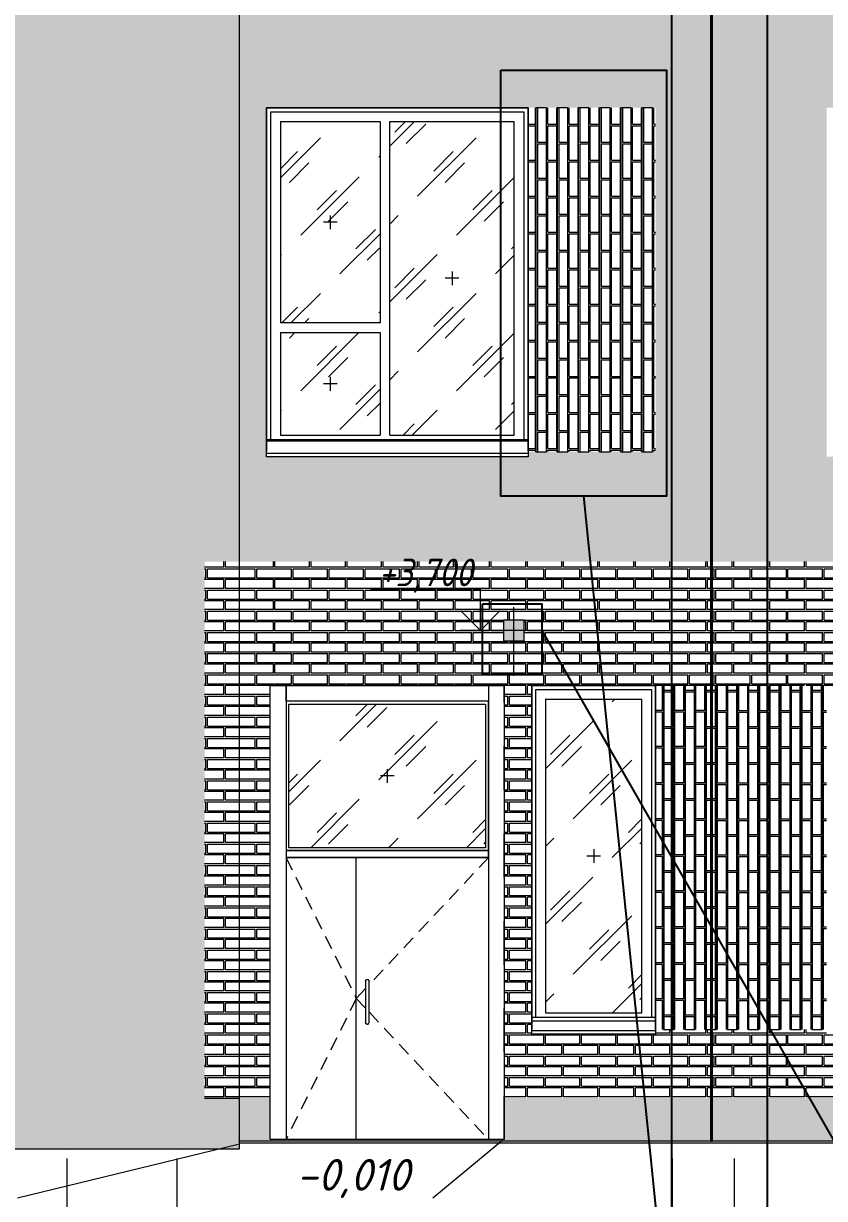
# Model space of a CAD drawing. Header units: millimetres. Extents: x 3914 to 319671, y -18248 to 19136.
# Drawn here: x 272449 to 278270, y -430 to 8112 of the extents above; entities that cross this region are included whole.
import ezdxf

# ---------------------------------------------------------------- set-up
doc = ezdxf.new("R2010")
doc.units = ezdxf.units.MM
for name, pattern in [('200_ШТРИХ__ш1_п0_6_', [160, 100, -60]), ('50_200_ШТРИХ_1Т_ш5_п1_п1_', [700, 500, -100, 0, -100]), ('Штрих', [635, 317.5, -317.5])]:
    doc.linetypes.add(name, pattern=pattern)
for name, color, linetype, lineweight in [('A-ANNO-NOTE', 7, 'Continuous', 9), ('A-DETL-2', 7, 'Continuous', 5), ('A-DETL-CNTR', 7, '50_200_ШТРИХ_1Т_ш5_п1_п1_', 9), ('A-DOOR', 7, 'Continuous', 9), ('A-DOOR-1', 7, 'Continuous', 5), ('A-DOOR-2', 7, '200_ШТРИХ__ш1_п0_6_', 5), ('A-DOOR-FRAM', 7, 'Continuous', 5), ('A-DOOR-HDLN', 7, 'Штрих', 5), ('A-GLAZ', 7, 'Continuous', 9), ('A-GLAZ-1', 7, 'Continuous', 5), ('A-GLAZ-2', 7, 'Штрих', 5), ('A-WALL', 7, 'Continuous', 5), ('A-WALL-PATT', 7, 'Continuous', 5), ('G-ANNO-DIMS', 7, 'Continuous', 9), ('G-ANNO-DIMS-1', 7, 'Continuous', 20), ('I-WALL', 7, 'Continuous', 5), ('Оси-1', 7, '50_200_ШТРИХ_1Т_ш5_п1_п1_', 9)]:
    doc.layers.add(name, color=color, linetype=linetype, lineweight=lineweight)
doc.layers.add('A-DETL-GENF-7', color=7, linetype='Continuous', lineweight=9, true_color=0xffffff)
doc.styles.add('ISOCPEUR_I_1', font='isocpeui.ttf', dxfattribs={"height": 230})
doc.styles.add('ISOCPEUR_I_3', font='isocpeui.ttf', dxfattribs={"width": 0.9, "height": 200})
pattern_1 = [(180, (273904.67, 66), (-2e-14, -154), [125, -137]), (90, (273904.67, 1), (-262, 2e-14), [65, -89]), (180, (273904.67, 1), (-2e-14, -154), [125, -137]), (90, (273916.67, 1), (-262, 2e-14), [65, -89]), (180, (274041.67, 1), (-2e-14, -154), [125, -137]), (180, (274041.67, 66), (-2e-14, -154), [125, -137]), (90, (273785.67, 78), (-262, 2e-14), [65, -89]), (90, (274035.67, 78), (-262, 2e-14), [65, -89]), (0, (273785.67, 78), (0, -154), [250, -12]), (0, (273785.67, 143), (0, -154), [250, -12])]
pattern_2 = [(45, (-39007.8, 1300), (-282.843, 282.843), [200, -600]), (45, (-39207.8, 1200), (-282.843, 282.843), [600, -200]), (45, (-38807.8, 1100), (-282.843, 282.843), [200, -600])]

# ---------------------------------------------------------------- blocks, each defined once
blk = doc.blocks.new('Окно_СКБ_2Ст_БезПР - ОК-17_1900х2500_h_-34001852-АР2_ТР1_Фасад ___-1')
at = {"layer": 'A-GLAZ-1'}
h = blk.add_hatch(dxfattribs=at)
h.set_pattern_fill('FP_116', color=256, style=0, pattern_type=2)
h.set_pattern_definition(pattern_2)
h.paths.add_polyline_path([(-41610, 5935), (-40885, 5935), (-40885, 7400), (-41610, 7400), (-41610, 6543.6)], flags=0)
h = blk.add_hatch(dxfattribs=at)
h.set_pattern_fill('FP_116', color=256, style=0, pattern_type=2)
h.set_pattern_definition(pattern_2)
h.paths.add_polyline_path([(-40815, 5120), (-39910, 5120), (-39910, 7400), (-40815, 7400), (-40815, 5126.2)], flags=0)
h = blk.add_hatch(dxfattribs=at)
h.set_pattern_fill('FP_116', color=256, style=0, pattern_type=2)
h.set_pattern_definition(pattern_2)
h.paths.add_polyline_path([(-40885, 5120), (-40885, 5865), (-41610, 5865), (-41610, 5120), (-41124.7, 5120)], flags=0)
for p, q in [((-41710, 7500), (-41710, 5002.5)), ((-39810, 7500), (-41710, 7500)), ((-41680, 5085), (-41680, 7470)), ((-41680, 7470), (-39840, 7470)), ((-39840, 7470), (-39840, 5085)), ((-39810, 5002.5), (-39810, 7500)), ((-41610, 7400), (-41610, 5935)), ((-41610, 7400), (-40885, 7400)), ((-40885, 7400), (-40885, 5935)), ((-40815, 5120), (-40815, 7400)), ((-40815, 7400), (-39910, 7400)), ((-39910, 5120), (-39910, 7400)), ((-41197.5, 6667.5), (-41297.5, 6667.5)), ((-41247.5, 6717.5), (-41247.5, 6617.5)), ((-40312.5, 6260), (-40412.5, 6260)), ((-40362.5, 6310), (-40362.5, 6210)), ((-40885, 5935), (-41610, 5935)), ((-41610, 5865), (-41610, 5120)), ((-41610, 5865), (-40885, 5865)), ((-40885, 5865), (-40885, 5120)), ((-41197.5, 5492.5), (-41297.5, 5492.5)), ((-41247.5, 5542.5), (-41247.5, 5442.5)), ((-41610, 5120), (-40885, 5120)), ((-40815, 5120), (-39910, 5120))]:
    blk.add_line(p, q, dxfattribs=at)
blk = doc.blocks.new('Дверь_СКБ_2Ст_Наружная_БезПР - ДН-8_1700х3300 с фрамугой_Выход из ЛК-26815813-АР2_ТР1_Фасад ___-1')
at = {"layer": 'A-DOOR-1'}
h = blk.add_hatch(dxfattribs=at)
h.set_pattern_fill('FP_116', color=256, style=0, pattern_type=2)
h.set_pattern_definition(pattern_2)
h.paths.add_polyline_path([(-41548, 2120), (-40118, 2120), (-40118, 3165), (-41548, 3165), (-41548, 2764.7)], flags=0)
at = {"layer": 'A-DOOR'}
for p, q in [((-41568, 3185), (-41568, 2100)), ((-40098, 3185), (-41568, 3185)), ((-41548, 3165), (-40118, 3165)), ((-41548, 2120), (-41548, 3165)), ((-40118, 3165), (-40118, 2120)), ((-40098, 2100), (-40098, 3185)), ((-41568, 2100), (-40098, 2100)), ((-40118, 2120), (-41548, 2120)), ((-40990.5, 1150), (-40990.5, 850)), ((-40990.5, 1150), (-40990.5, 850)), ((-40965.5, 850), (-40965.5, 1150)), ((-40965.5, 850), (-40965.5, 1150))]:
    blk.add_line(p, q, dxfattribs=at)
for centre, start, end in [((-40978, 1150), 0, 180), ((-40978, 850), 180, 360)]:
    blk.add_arc(centre, 12.5, start, end, dxfattribs=at)
for points, knots in [([(-40990.5, 1150), (-40990.5, 1150.3), (-40990.5, 1150.8), (-40990.4, 1151.6), (-40990.3, 1152.4), (-40990.1, 1153.2), (-40989.9, 1154), (-40989.6, 1154.8), (-40989.2, 1155.5), (-40988.8, 1156.3), (-40988.4, 1156.9), (-40987.8, 1157.8), (-40987.1, 1158.7), (-40986.3, 1159.4), (-40985.4, 1160.1), (-40984.3, 1160.9), (-40982.8, 1161.6), (-40980.7, 1162.3), (-40979.1, 1162.5), (-40978, 1162.5)], [0.5, 0.5, 0.5, 0.5, 0.5208333, 0.5416667, 0.5625, 0.5833333, 0.6041667, 0.625, 0.6458333, 0.6666667, 0.6875, 0.7083333, 0.75, 0.7708333, 0.7916667, 0.8333333, 0.875, 0.9166667, 1, 1, 1, 1]), ([(-40974.8, 1162.1), (-40974.2, 1161.9), (-40973.2, 1161.6), (-40971.7, 1160.9), (-40970.6, 1160.1), (-40969.8, 1159.4), (-40969.4, 1159), (-40969.2, 1158.8)], [0.0833333, 0.0833333, 0.0833333, 0.0833333, 0.125, 0.1666667, 0.2083333, 0.2291667, 0.25, 0.25, 0.25, 0.25]), ([(-40978, 837.5), (-40979.1, 837.5), (-40980.7, 837.7), (-40982.8, 838.4), (-40984.3, 839.1), (-40985.4, 839.9), (-40986.3, 840.6), (-40987.1, 841.3), (-40987.8, 842.2), (-40988.4, 843.1), (-40988.8, 843.7), (-40989.2, 844.5), (-40989.6, 845.2), (-40989.9, 846), (-40990.1, 846.8), (-40990.3, 847.6), (-40990.4, 848.4), (-40990.5, 849.2), (-40990.5, 849.7), (-40990.5, 850)], [-1, -1, -1, -1, -0.9166667, -0.875, -0.8333333, -0.7916667, -0.7708333, -0.75, -0.7083333, -0.6875, -0.6666667, -0.6458333, -0.625, -0.6041667, -0.5833333, -0.5625, -0.5416667, -0.5208333, -0.5, -0.5, -0.5, -0.5]), ([(-40978, 837.5), (-40976.9, 837.5), (-40975.3, 837.7), (-40973.2, 838.4), (-40971.7, 839.1), (-40970.6, 839.9), (-40969.8, 840.6), (-40969, 841.3), (-40968.1, 842.4), (-40967.3, 843.5), (-40966.8, 844.5), (-40966.5, 845.2), (-40966.2, 846), (-40965.9, 846.8), (-40965.7, 847.6), (-40965.6, 848.4), (-40965.5, 849.2), (-40965.5, 849.7), (-40965.5, 850)], [0, 0, 0, 0, 0.0833333, 0.125, 0.1666667, 0.2083333, 0.2291667, 0.25, 0.2916667, 0.3333333, 0.3541667, 0.375, 0.3958333, 0.4166667, 0.4375, 0.4583333, 0.4791667, 0.5, 0.5, 0.5, 0.5])]:
    blk.add_open_spline(points, degree=3, knots=knots, dxfattribs=at)
blk.add_open_spline([(-40967.2, 1156.3), (-40967, 1156), (-40966.8, 1155.5), (-40966.5, 1154.8), (-40966.2, 1154), (-40965.9, 1153.2), (-40965.7, 1152.4), (-40965.6, 1151.6), (-40965.5, 1150.8), (-40965.5, 1150.3), (-40965.5, 1150)], degree=3, dxfattribs=at)
at = {"layer": 'A-DOOR-1'}
for p, q in [((-41058, 2050), (-41568, 2050)), ((-41568, 2050), (-41568, 0)), ((-40098, 2050), (-41058, 2050)), ((-41058, 0), (-41058, 2050)), ((-41058, 0), (-41058, 2050)), ((-40098, 2050), (-40098, 0))]:
    blk.add_line(p, q, dxfattribs=at)
at = {"layer": 'A-DOOR-2'}
for p, q in [((-41569.4, 2050), (-41058, 1025)), ((-40096.6, 2050), (-40965.5, 1123.6)), ((-40990.5, 1097), (-41058, 1025)), ((-41058, 1025), (-41568, 0)), ((-41058, 1025), (-40990.5, 952.9)), ((-40965.5, 926.2), (-40098, 0))]:
    blk.add_line(p, q, dxfattribs=at)
at = {"layer": 'A-DOOR-FRAM'}
for p, q in [((-41568, 3185), (-41568, 3300)), ((-41568, 3300), (-41568, 0)), ((-40098, 3300), (-40098, 3185)), ((-40098, 3300), (-40098, 0)), ((-40098, 3185), (-41568, 3185)), ((-40098, 2100), (-41568, 2100)), ((-41568, 2100), (-41568, 2050)), ((-40098, 2050), (-40098, 2100)), ((-41568, 2050), (-40098, 2050))]:
    blk.add_line(p, q, dxfattribs=at)
at = {"layer": 'A-DOOR-HDLN'}
for p, q in [((-39983, 3300), (-41683, 3300)), ((-41683, 0), (-41683, 3300)), ((-39983, 3300), (-41683, 3300)), ((-41683, 0), (-41683, 3300)), ((-39983, 0), (-39983, 3300)), ((-39983, 0), (-39983, 3300))]:
    blk.add_line(p, q, dxfattribs=at)
at = {"layer": 'A-GLAZ-1'}
for p, q in [((-40833, 2692.5), (-40833, 2592.5)), ((-40783, 2642.5), (-40883, 2642.5))]:
    blk.add_line(p, q, dxfattribs=at)
blk = doc.blocks.new('Окно_СКБ_1Ст_БезПР - ОК-16_900х2500_h_ глухое_ЛК-34001857-АР2_ТР1_Фасад ___-1')
at = {"layer": 'A-GLAZ-1'}
h = blk.add_hatch(dxfattribs=at)
h.set_pattern_fill('FP_116', color=256, style=0, pattern_type=2)
h.set_pattern_definition(pattern_2)
h.paths.add_polyline_path([(-39592.5, 920), (-38983, 920), (-38983, 3200), (-39683, 3200), (-39683, 920)], flags=0)
for p, q in [((-39783, 3300), (-39783, 802.5)), ((-38883, 3300), (-39783, 3300)), ((-39753, 885), (-39753, 3270)), ((-39753, 3270), (-39683, 3270)), ((-39683, 3270), (-38983, 3270)), ((-38983, 3270), (-38913, 3270)), ((-38913, 3270), (-38913, 885)), ((-38883, 802.5), (-38883, 3300)), ((-39683, 3200), (-39683, 920)), ((-39683, 3200), (-38983, 3200)), ((-38983, 920), (-38983, 3200)), ((-39683, 920), (-38983, 920))]:
    blk.add_line(p, q, dxfattribs=at)
at = {"layer": 'A-GLAZ-2'}
for p, q in [((-39283, 2060), (-39383, 2060)), ((-39333, 2110), (-39333, 2010))]:
    blk.add_line(p, q, dxfattribs=at)
blk = doc.blocks.new('WNW_Отлив - Отлив_металлический-34001854-АР2_ТР1_Фасад ___-1')
at = {"layer": 'A-GLAZ-1'}
for p, q in [((-39810, 5085), (-41710, 5085)), ((-39810, 5075), (-41710, 5075)), ((-41710, 4988), (-41710, 5002.5)), ((-41710, 4963), (-41710, 4988)), ((-41710, 4988), (-39810, 4988)), ((-39810, 4963), (-41710, 4963)), ((-39810, 5002.5), (-39810, 4988)), ((-39810, 4988), (-39810, 4963))]:
    blk.add_line(p, q, dxfattribs=at)
blk = doc.blocks.new('WNW_Отлив - Отлив_металлический-33828275-АР2_ТР1_Фасад ___-1')
at = {"layer": 'A-GLAZ-1'}
for p, q in [((-119250.2, 8985), (-120150.2, 8985)), ((-119250.2, 8960), (-120150.2, 8960)), ((-120150.2, 8891), (-120150.2, 8902.5)), ((-120150.2, 8866), (-120150.2, 8891)), ((-120150.2, 8891), (-119250.2, 8891)), ((-119250.2, 8902.5), (-119250.2, 8891)), ((-119250.2, 8891), (-119250.2, 8866)), ((-119250.2, 8866), (-120150.2, 8866))]:
    blk.add_line(p, q, dxfattribs=at)
blk = doc.blocks.new('Высотные отметки - Стрелка_Верх-17668718-АР2_ТР1_Фасад ___-1')
at = {"layer": 'G-ANNO-DIMS'}
for p, q in [((2945.4, 7800), (3745.4, 7800)), ((2945.4, 7500), (2945.4, 7800)), ((2793.8, 7500), (3093.8, 7500))]:
    blk.add_line(p, q, dxfattribs=at)
at = {"layer": 'G-ANNO-DIMS-1'}
for q in [(2804, 7641.4), (3086.9, 7641.4)]:
    blk.add_line((2945.4, 7500), q, dxfattribs=at)

msp = doc.modelspace()

# ---------------------------------------------------------------- hatches: boundary and pattern name
at = {"layer": 'A-DETL-GENF-7'}
msp.add_hatch(color=256, dxfattribs=at).paths.add_polyline_path([(276087.8, 3625), (276087.8, 3775), (275937.8, 3775), (275937.8, 3625)], flags=0)
at = {"layer": 'A-WALL-PATT'}
h = msp.add_hatch(dxfattribs=at)
h.set_pattern_fill('FP_127', color=256, style=0, pattern_type=2)
h.set_pattern_definition([(180, (282386.86, 4215.69), (-2e-14, -154), [125, -137]), (90, (282386.86, 4150.7), (-262, 2e-14), [65, -89]), (180, (282386.86, 4150.69), (-2e-14, -154), [125, -137]), (90, (282398.86, 4150.7), (-262, 2e-14), [65, -89]), (180, (282523.86, 4150.69), (-2e-14, -154), [125, -137]), (180, (282523.86, 4215.69), (-2e-14, -154), [125, -137]), (90, (282267.86, 4227.7), (-262, 2e-14), [65, -89]), (90, (282517.86, 4227.7), (-262, 2e-14), [65, -89]), (0, (282267.86, 4227.69), (0, -154), [250, -12]), (0, (282267.86, 4292.69), (0, -154), [250, -12])])
h.paths.add_polyline_path([(274015.9, 4200), (282065.9, 4200), (282065.9, 4230.5), (282035.9, 4230.5), (282035.9, 4307.5), (282065.9, 4307.5), (282065.9, 4384.5), (282035.9, 4384.5), (282035.9, 4461.5), (282065.9, 4461.5), (282065.9, 4538.5), (282035.9, 4538.5), (282035.9, 4615.5), (282065.9, 4615.5), (282065.9, 4692.5), (282035.9, 4692.5), (282035.9, 4769.5), (282065.9, 4769.5), (282065.9, 4846.5), (282035.9, 4846.5), (282035.9, 4923.5), (282065.9, 4923.5), (282065.9, 5000.5), (282035.9, 5000.5), (282035.9, 5077.5), (282065.9, 5077.5), (282065.9, 5154.5), (282035.9, 5154.5), (282035.9, 5231.5), (282065.9, 5231.5), (282065.9, 5308.5), (282035.9, 5308.5), (282035.9, 5385.5), (282065.9, 5385.5), (282065.9, 5462.5), (282035.9, 5462.5), (282035.9, 5539.5), (282065.9, 5539.5), (282065.9, 5616.5), (282035.9, 5616.5), (282035.9, 5693.5), (282065.9, 5693.5), (282065.9, 5770.5), (282035.9, 5770.5), (282035.9, 5847.5), (282065.9, 5847.5), (282065.9, 5924.5), (282035.9, 5924.5), (282035.9, 6001.5), (282065.9, 6001.5), (282065.9, 6078.5), (282035.9, 6078.5), (282035.9, 6155.5), (282065.9, 6155.5), (282065.9, 6231.7), (282035.9, 6232.5), (282035.9, 6309.5), (282065.9, 6309.5), (282065.9, 6386.5), (282035.9, 6386.5), (282035.9, 6463.5), (282065.9, 6463.5), (282065.9, 6540.5), (282035.9, 6540.5), (282035.9, 6617.5), (282065.9, 6617.5), (282065.9, 6694.5), (282035.9, 6694.5), (282035.9, 6771.5), (282065.9, 6771.5), (282065.9, 6848.5), (282035.9, 6848.5), (282035.9, 6925.5), (282065.9, 6925.5), (282065.9, 7002.5), (282035.9, 7002.5), (282035.9, 7079.5), (282065.9, 7079.5), (282065.9, 7156.5), (282035.9, 7156.5), (282035.9, 7233.5), (282065.9, 7233.5), (282065.9, 7310.5), (282035.9, 7310.5), (282035.9, 7387.5), (282065.9, 7387.5), (282065.9, 9979), (274015.9, 9979), (274015.9, 4212.7)], flags=0)
h.paths.add_polyline_path([(279398, 4963), (278285.4, 4964), (278285.4, 7500), (281385.4, 7500), (281385.4, 4963), (280930.2, 4963)], flags=0)
h.paths.add_polyline_path([(274215.9, 4963), (274215.9, 7500), (277042.9, 7500), (277042.9, 5000), (277020.2, 5000), (277020.2, 4997.7), (276943.2, 4997.7), (276943.2, 5000), (276866.2, 5000), (276866.2, 4997.7), (276789.2, 4997.7), (276789.2, 5000), (276712.2, 5000), (276712.2, 4997.7), (276635.2, 4997.7), (276635.2, 5000), (276558.2, 5000), (276558.2, 4997.7), (276481.2, 4997.7), (276481.2, 5000), (276404.2, 5000), (276404.2, 4997.7), (276327.2, 4997.7), (276327.2, 5000), (276250.2, 5000), (276250.2, 4997.7), (276173.2, 4997.7), (276173.2, 5000), (276115.9, 5000), (276115.9, 4963), (274525.4, 4963)], flags=0)
h = msp.add_hatch(dxfattribs=at)
h.set_pattern_fill('FP_109', color=256, style=0, pattern_type=2)
h.set_pattern_definition([(180, (274035.58, 4301), (-2e-14, -154), [125, -137]), (90, (274035.58, 4236), (-262, 2e-14), [65, -89]), (180, (274035.58, 4236), (-2e-14, -154), [125, -137]), (90, (274047.58, 4236), (-262, 2e-14), [65, -89]), (180, (274172.58, 4236), (-2e-14, -154), [125, -137]), (180, (274172.58, 4301), (-2e-14, -154), [125, -137]), (90, (273916.58, 4313), (-262, 2e-14), [65, -89]), (90, (274166.58, 4313), (-262, 2e-14), [65, -89]), (0, (273916.58, 4313), (0, -154), [250, -12]), (0, (273916.58, 4378), (0, -154), [250, -12])])
h.paths.add_polyline_path([(230590.6, 3600), (230724.7, 3600), (230724.7, 4200), (274015.9, 4200), (274015.9, 8400), (222865.9, 8400), (222865.9, 4200), (226997.1, 4200), (226997.1, 3600), (230365.5, 3600)], flags=0)
h.paths.add_polyline_path([(244155.9, 4963), (243015.9, 4964), (243015.9, 7500), (245115.9, 7500), (245115.9, 4963), (244461, 4963)], flags=0)
h.paths.add_polyline_path([(268520.3, 4963), (268265.9, 4964), (268265.9, 7500), (271365.9, 7500), (271365.9, 4963), (268672.1, 4963)], flags=0)
h.paths.add_polyline_path([(265165.7, 4963), (262065.7, 4964), (262065.7, 7500), (265165.7, 7500), (265165.7, 4964)], flags=0)
h.paths.add_polyline_path([(251765.9, 4963), (251765.9, 7500), (254865.9, 7500), (254865.9, 4963), (251817.2, 4963)], flags=0)
h.paths.add_polyline_path([(241180.1, 4963), (239575.9, 4964), (239575.9, 7500), (241675.9, 7500), (241675.9, 4963)], flags=0)
h.paths.add_polyline_path([(238075.9, 4963), (235575.9, 4964), (235575.9, 7500), (238075.9, 7500), (238075.9, 4964)], flags=0)
h.paths.add_polyline_path([(257946.3, 4963), (256065.9, 4964), (256065.9, 7500), (258765.9, 7500), (258765.9, 4963)], flags=0)
h.paths.add_polyline_path([(247243, 4966), (247065.9, 4967), (247065.9, 7500), (247965.9, 7500), (247965.9, 4966)], flags=0)
h.paths.add_polyline_path([(260916, 4966), (260016, 4967), (260016, 7500), (260916, 7500), (260916, 4967)], flags=0)
h.paths.add_polyline_path([(249765.9, 4966), (249765.9, 7500), (250665.9, 7500), (250665.9, 4966), (249828.2, 4966)], flags=0)
h.paths.add_polyline_path([(266265.6, 4966), (266265.6, 7500), (267165.6, 7500), (267165.6, 4966), (266584.4, 4966)], flags=0)
h = msp.add_hatch(dxfattribs=at)
h.set_pattern_fill('FP_142', color=256, style=0, pattern_type=2)
h.set_pattern_definition([(90, (273090.92, 1355), (-154, 9e-15), [125, -137]), (0, (273025.92, 1355), (0, 262), [65, -89]), (90, (273025.92, 1355), (-154, 9e-15), [125, -137]), (0, (273025.92, 1343), (0, 262), [65, -89]), (90, (273025.92, 1218), (-154, 9e-15), [125, -137]), (90, (273090.92, 1218), (-154, 9e-15), [125, -137]), (0, (273102.92, 1474), (0, 262), [65, -89]), (0, (273102.92, 1224), (0, 262), [65, -89]), (270, (273102.92, 1474), (-154, -9e-15), [250, -12]), (270, (273167.92, 1474), (-154, -9e-15), [250, -12])])
h.paths.add_polyline_path([(276115.9, 5000), (276173.2, 5000), (276173.2, 7500), (276115.9, 7500), (276115.9, 5002.5)], flags=0)
h.paths.add_polyline_path([(276250.2, 5000), (276327.2, 5000), (276327.2, 7500), (276250.2, 7500), (276250.2, 6543.6)], flags=0)
h.paths.add_polyline_path([(276404.2, 5000), (276481.2, 5000), (276481.2, 7500), (276404.2, 7500), (276404.2, 6543.6)], flags=0)
h.paths.add_polyline_path([(276558.2, 5000), (276635.2, 5000), (276635.2, 7500), (276558.2, 7500), (276558.2, 6543.6)], flags=0)
h.paths.add_polyline_path([(276712.2, 5000), (276789.2, 5000), (276789.2, 7500), (276712.2, 7500), (276712.2, 6543.6)], flags=0)
h.paths.add_polyline_path([(276866.2, 5000), (276943.2, 5000), (276943.2, 7500), (276866.2, 7500), (276866.2, 6543.6)], flags=0)
h.paths.add_polyline_path([(277020.2, 5000), (277042.9, 5000), (277042.9, 7500), (277020.2, 7500), (277020.2, 6543.6)], flags=0)
h = msp.add_hatch(dxfattribs=at)
h.set_pattern_fill('FP_164', color=256, style=0, pattern_type=2)
h.set_pattern_definition([(90, (273863.18, 7119), (-154, 9e-15), [125, -137]), (0, (273798.18, 7119), (0, 262), [65, -89]), (90, (273798.18, 7119), (-154, 9e-15), [125, -137]), (0, (273798.18, 7107), (0, 262), [65, -89]), (90, (273798.18, 6982), (-154, 9e-15), [125, -137]), (90, (273863.18, 6982), (-154, 9e-15), [125, -137]), (0, (273875.18, 7238), (0, 262), [65, -89]), (0, (273875.18, 6988), (0, 262), [65, -89]), (270, (273875.18, 7238), (-154, -9e-15), [250, -12]), (270, (273940.18, 7238), (-154, -9e-15), [250, -12])])
h.paths.add_polyline_path([(276327.2, 4997.7), (276404.2, 4997.7), (276404.2, 7500), (276327.2, 7500), (276327.2, 5000)], flags=0)
h.paths.add_polyline_path([(277020.2, 4997.7), (277020.2, 7500), (276943.2, 7500), (276943.2, 4997.7)], flags=0)
h.paths.add_polyline_path([(276250.2, 4997.7), (276250.2, 7500), (276173.2, 7500), (276173.2, 4997.7)], flags=0)
h.paths.add_polyline_path([(276712.2, 4997.7), (276712.2, 7500), (276635.2, 7500), (276635.2, 4997.7)], flags=0)
h.paths.add_polyline_path([(276558.2, 4997.7), (276558.2, 7500), (276481.2, 7500), (276481.2, 4997.7)], flags=0)
h.paths.add_polyline_path([(276789.2, 4997.7), (276866.2, 4997.7), (276866.2, 7500), (276789.2, 7500), (276789.2, 5000)], flags=0)
h = msp.add_hatch(dxfattribs=at)
h.set_pattern_fill('FP_126', color=256, style=0, pattern_type=2)
h.set_pattern_definition(pattern_1)
h.paths.add_polyline_path([(254881.7, 300), (258603.4, 300), (258603.4, 372.8), (258911.4, 372.8), (258911.4, 300), (273765.9, 300), (273765.9, 4200), (230955.9, 4200), (230955.9, 300), (232258.4, 300), (232258.4, 357.8), (232566.4, 357.2), (232566.4, 300), (247715.9, 300), (247715.9, 3300), (248815.9, 3300), (248815.9, 300), (251817.2, 300)], flags=0)
h.paths.add_polyline_path([(264165.9, 763), (262065.9, 764), (262065.9, 3300), (264165.9, 3300), (264165.9, 764)], flags=0)
h.paths.add_polyline_path([(240178.3, 763), (239575.9, 764), (239575.9, 3300), (241675.9, 3300), (241675.9, 763), (240325.2, 763)], flags=0)
h.paths.add_polyline_path([(236111.5, 763), (235575.9, 764), (235575.9, 3300), (238675.9, 3300), (238675.9, 763), (236494.5, 763)], flags=0)
h.paths.add_polyline_path([(270204.4, 763), (268265.9, 764), (268265.9, 3300), (271365.9, 3300), (271365.9, 763)], flags=0)
h.paths.add_polyline_path([(243363.7, 763), (243015.9, 764), (243015.9, 3300), (245115.9, 3300), (245115.9, 763), (243389.7, 763)], flags=0)
h.paths.add_polyline_path([(256255.5, 763), (256065.9, 764), (256065.9, 3300), (258365.9, 3300), (258365.9, 763), (256414, 763)], flags=0)
h.paths.add_polyline_path([(267139.9, 763), (265065.9, 764), (265065.9, 3300), (267165.9, 3300), (267165.9, 763)], flags=0)
h.paths.add_polyline_path([(261165.9, 763), (259065.9, 764), (259065.9, 3300), (261165.9, 3300), (261165.9, 764)], flags=0)
h.paths.add_polyline_path([(250284.9, 766), (249765.9, 767), (249765.9, 3300), (254865.9, 3300), (254865.9, 766), (250668, 766)], flags=0)
h.paths.add_polyline_path([(248946.2, 3625), (248946.2, 3775), (249096.2, 3775), (249096.2, 3625)], flags=0)
h.paths.add_polyline_path([(247435.7, 3625), (247435.7, 3775), (247585.7, 3775), (247585.7, 3625)], flags=0)
h = msp.add_hatch(dxfattribs=at)
h.set_pattern_fill('FP_126', color=256, style=0, pattern_type=2)
h.set_pattern_definition(pattern_1)
h.paths.add_polyline_path([(273867, 300), (274015.9, 300), (274015.9, 4200), (273765.9, 4200), (273765.9, 300)], flags=0)
h = msp.add_hatch(dxfattribs=at)
h.set_pattern_fill('FP_128', color=256, style=0, pattern_type=2)
h.set_pattern_definition([(180, (277670.92, 66), (-2e-14, -154), [125, -137]), (90, (277670.92, 1), (-262, 2e-14), [65, -89]), (180, (277670.92, 1), (-2e-14, -154), [125, -137]), (90, (277682.92, 1), (-262, 2e-14), [65, -89]), (180, (277807.92, 1), (-2e-14, -154), [125, -137]), (180, (277807.92, 66), (-2e-14, -154), [125, -137]), (90, (277551.92, 78), (-262, 2e-14), [65, -89]), (90, (277801.92, 78), (-262, 2e-14), [65, -89]), (0, (277551.92, 78), (0, -154), [250, -12]), (0, (277551.92, 143), (0, -154), [250, -12])])
h.paths.add_polyline_path([(274015.9, 300), (274242.9, 300), (274242.9, 3300), (275942.9, 3300), (275942.9, 300), (277435.9, 300), (277435.9, 800), (277042.9, 800), (277042.9, 766), (276142.9, 767), (276142.9, 3300), (277435.9, 3300), (277435.9, 4200), (274015.9, 4200), (274015.9, 512.4)], flags=0)
h.paths.add_polyline_path([(275937.8, 3625), (275937.8, 3775), (276087.8, 3775), (276087.8, 3625)], flags=0)
h = msp.add_hatch(dxfattribs=at)
h.set_pattern_fill('FP_125', color=256, style=0, pattern_type=2)
h.set_pattern_definition([(180, (282315.92, 66), (-2e-14, -154), [125, -137]), (90, (282315.92, 1), (-262, 2e-14), [65, -89]), (180, (282315.92, 1), (-2e-14, -154), [125, -137]), (90, (282327.92, 1), (-262, 2e-14), [65, -89]), (180, (282452.92, 1), (-2e-14, -154), [125, -137]), (180, (282452.92, 66), (-2e-14, -154), [125, -137]), (90, (282196.92, 78), (-262, 2e-14), [65, -89]), (90, (282446.92, 78), (-262, 2e-14), [65, -89]), (0, (282196.92, 78), (0, -154), [250, -12]), (0, (282196.92, 143), (0, -154), [250, -12])])
h.paths.add_polyline_path([(280930.2, 300), (282035.9, 300), (282035.9, 303), (282065.9, 303.5), (282065.4, 380), (282035.9, 380), (282035.9, 457), (282065.9, 457.5), (282065.9, 534), (282035.9, 534.5), (282035.9, 611), (282065.9, 611.5), (282065.9, 687.8), (282035.9, 688.5), (282035.9, 764.5), (282065.9, 765.5), (282065.9, 842), (282035.9, 842.5), (282035.9, 919), (282065.9, 919.5), (282065.9, 996), (282035.9, 996.5), (282035.9, 1073), (282065.9, 1073.5), (282065.9, 1150), (282035.9, 1150.5), (282035.9, 1227), (282065.9, 1227.5), (282065.9, 1304), (282035.9, 1304.5), (282035.9, 1381), (282065.9, 1381.5), (282065.9, 1458), (282035.9, 1458.5), (282035.9, 1535), (282065.9, 1535.5), (282065.9, 1612), (282035.9, 1612.5), (282035.9, 1689), (282065.9, 1689.5), (282065.9, 1766), (282035.9, 1766.5), (282035.9, 1843), (282065.9, 1843.5), (282065.9, 1920), (282035.9, 1920.5), (282035.9, 1997), (282065.9, 1997.5), (282065.9, 2074), (282035.9, 2074.5), (282035.9, 2151), (282058.9, 2151.5), (282058.9, 2228), (282035.9, 2228.5), (282035.9, 2305), (282058.9, 2305.5), (282058.9, 2382), (282035.9, 2382.5), (282035.9, 2459), (282058.9, 2459.5), (282058.9, 2536), (282035.9, 2536.5), (282035.9, 2613), (282058.9, 2613.5), (282058.9, 2690), (282035.9, 2690.5), (282035.9, 2767), (282058.9, 2767.5), (282058.9, 2844), (282035.9, 2844.5), (282035.9, 2921), (282058.9, 2921.5), (282058.9, 2998), (282035.9, 2998.5), (282035.9, 3075), (282058.9, 3075.5), (282058.9, 3152), (282035.9, 3152.5), (282035.9, 3229), (282058.9, 3229.8), (282058.9, 3300), (282035.9, 3300), (282035.9, 3383), (282065.9, 3383.5), (282065.9, 3460), (282035.9, 3460.5), (282035.9, 3537), (282065.9, 3537.5), (282065.9, 3614), (282035.9, 3614), (282035.9, 3691), (282065.9, 3691), (282065.9, 3768), (282035.9, 3768), (282035.9, 3845), (282065.9, 3845), (282065.9, 3922), (282035.9, 3922), (282035.9, 3999), (282065.9, 3999), (282065.9, 4076), (282035.9, 4076), (282035.9, 4153), (282065.9, 4153), (282065.9, 4200), (277435.9, 4200), (277435.9, 3300), (281385.9, 3300), (281385.9, 763), (278285.9, 764), (278285.9, 800), (277435.9, 800), (277435.9, 300), (279398, 300)], flags=0)
h = msp.add_hatch(dxfattribs=at)
h.set_pattern_fill('FP_144', color=256, style=0, pattern_type=2)
h.set_pattern_definition([(270, (280339.41, 3498.01), (154, 9e-15), [125, -137]), (180, (280404.41, 3498), (-3e-14, -262), [65, -89]), (270, (280404.41, 3498.01), (154, 9e-15), [125, -137]), (180, (280404.41, 3510), (-3e-14, -262), [65, -89]), (270, (280404.41, 3635.01), (154, 9e-15), [125, -137]), (270, (280339.41, 3635.01), (154, 9e-15), [125, -137]), (180, (280327.41, 3379), (-3e-14, -262), [65, -89]), (180, (280327.41, 3629), (-3e-14, -262), [65, -89]), (90, (280327.41, 3379.01), (154, -9e-15), [250, -12]), (90, (280262.41, 3379.01), (154, -9e-15), [250, -12])])
h.paths.add_polyline_path([(277408.2, 800), (277408.2, 3300), (277331.2, 3300), (277331.2, 800)], flags=0)
h.paths.add_polyline_path([(277254.2, 800), (277254.2, 3300), (277177.2, 3300), (277177.2, 800)], flags=0)
h.paths.add_polyline_path([(277100.2, 800), (277100.2, 3300), (277042.9, 3300), (277042.9, 800)], flags=0)
h = msp.add_hatch(dxfattribs=at)
h.set_pattern_fill('FP_154', color=256, style=0, pattern_type=2)
h.set_pattern_definition([(270, (277798.55, 1022.99), (154, 9e-15), [125, -137]), (180, (277863.55, 1022.99), (3e-14, -262), [65, -89]), (270, (277863.55, 1022.99), (154, 9e-15), [125, -137]), (180, (277863.55, 1034.98), (3e-14, -262), [65, -89]), (270, (277863.55, 1159.98), (154, 9e-15), [125, -137]), (270, (277798.55, 1159.98), (154, 9e-15), [125, -137]), (180, (277786.55, 903.99), (3e-14, -262), [65, -89]), (180, (277786.55, 1153.98), (3e-14, -262), [65, -89]), (90, (277786.55, 903.99), (154, -9e-15), [250, -12]), (90, (277721.55, 903.99), (154, -9e-15), [250, -12])])
h.paths.add_polyline_path([(277177.2, 800), (277177.2, 3300), (277100.2, 3300), (277100.2, 800), (277165.9, 800)], flags=0)
h.paths.add_polyline_path([(277408.2, 800), (277485.2, 800), (277485.2, 3300), (277408.2, 3300)], flags=0)
h.paths.add_polyline_path([(277254.2, 800), (277331.2, 800), (277331.2, 3300), (277254.2, 3300)], flags=0)
h.paths.add_polyline_path([(277793.2, 800), (277793.2, 3300), (277716.2, 3300), (277716.2, 800)], flags=0)
h.paths.add_polyline_path([(277562.2, 800), (277639.2, 800), (277639.2, 3300), (277562.2, 3300)], flags=0)
h.paths.add_polyline_path([(277870.2, 800), (277947.2, 800), (277947.2, 3300), (277870.2, 3300), (277870.2, 802.5)], flags=0)
h.paths.add_polyline_path([(278024.2, 800), (278101.2, 800), (278101.2, 3300), (278024.2, 3300), (278024.2, 802.5)], flags=0)
h.paths.add_polyline_path([(278178.2, 800), (278255.2, 800), (278255.2, 3300), (278178.2, 3300), (278178.2, 802.5)], flags=0)
h = msp.add_hatch(dxfattribs=at)
h.set_pattern_fill('FP_143', color=256, style=0, pattern_type=2)
h.set_pattern_definition([(270, (280262.6, 7818.6), (154, 9e-15), [125, -137]), (180, (280327.6, 7818.6), (-3e-14, -262), [65, -89]), (270, (280327.6, 7818.6), (154, 9e-15), [125, -137]), (180, (280327.6, 7830.6), (-3e-14, -262), [65, -89]), (270, (280327.6, 7955.6), (154, 9e-15), [125, -137]), (270, (280262.6, 7955.6), (154, 9e-15), [125, -137]), (180, (280250.6, 7699.6), (-3e-14, -262), [65, -89]), (180, (280250.6, 7949.6), (-3e-14, -262), [65, -89]), (90, (280250.6, 7699.6), (154, -9e-15), [250, -12]), (90, (280185.6, 7699.6), (154, -9e-15), [250, -12])])
h.paths.add_polyline_path([(277485.2, 800), (277562.2, 800), (277562.2, 3300), (277485.2, 3300)], flags=0)
h.paths.add_polyline_path([(277639.2, 800), (277716.2, 800), (277716.2, 3300), (277639.2, 3300)], flags=0)
h.paths.add_polyline_path([(277793.2, 800), (277870.2, 800), (277870.2, 3300), (277793.2, 3300)], flags=0)
h.paths.add_polyline_path([(277947.2, 800), (278024.2, 800), (278024.2, 3300), (277947.2, 3300), (277947.2, 802.5)], flags=0)
h.paths.add_polyline_path([(278101.2, 800), (278178.2, 800), (278178.2, 3300), (278101.2, 3300), (278101.2, 802.5)], flags=0)
h.paths.add_polyline_path([(278285.9, 800), (278285.9, 3300), (278255.2, 3300), (278255.2, 800)], flags=0)
h = msp.add_hatch(dxfattribs=at)
h.set_pattern_fill('FP_118', color=256, style=0, pattern_type=2)
h.set_pattern_definition([(180, (273905.92, 63.5), (-2e-14, -154), [125, -137]), (90, (273905.92, -1.5), (-262, 2e-14), [65, -89]), (180, (273905.92, -1.5), (-2e-14, -154), [125, -137]), (90, (273917.92, -1.5), (-262, 2e-14), [65, -89]), (180, (274042.92, -1.5), (-2e-14, -154), [125, -137]), (180, (274042.92, 63.5), (-2e-14, -154), [125, -137]), (90, (273786.92, 75.5), (-262, 2e-14), [65, -89]), (90, (274036.92, 75.5), (-262, 2e-14), [65, -89]), (0, (273786.92, 75.5), (0, -154), [250, -12]), (0, (273786.92, 140.5), (0, -154), [250, -12])])
h.paths.add_polyline_path([(230921.7, -100), (274015.9, -70.2), (274015.9, 300), (258911.4, 300), (258911.4, -35.2), (258603.4, -35.2), (258603.4, 300), (248815.9, 300), (248815.9, 0), (247715.9, 0), (247715.9, 300), (232566.4, 299.5), (232566.4, -50.2), (232258.4, -50.2), (232258.4, 300), (230735.9, 300), (230736, -101.6), (230854.8, -99.8)])
h = msp.add_hatch(dxfattribs=at)
h.set_pattern_fill('FP_130', color=256, style=0, pattern_type=2)
h.set_pattern_definition([(180, (273935.92, 66), (-2e-14, -154), [125, -137]), (90, (273935.92, 1), (-262, 2e-14), [65, -89]), (180, (273935.92, 1), (-2e-14, -154), [125, -137]), (90, (273947.92, 1), (-262, 2e-14), [65, -89]), (180, (274072.92, 1), (-2e-14, -154), [125, -137]), (180, (274072.92, 66), (-2e-14, -154), [125, -137]), (90, (273816.92, 78), (-262, 2e-14), [65, -89]), (90, (274066.92, 78), (-262, 2e-14), [65, -89]), (0, (273816.92, 78), (0, -154), [250, -12]), (0, (273816.92, 143), (0, -154), [250, -12])])
h.paths.add_polyline_path([(282065.4, -10), (282065.4, 72), (282035.9, 72), (282035.9, 149), (282065.4, 149), (282065.4, 226), (282035.9, 226), (282035.9, 300), (275942.9, 300), (275942.9, 0), (274242.9, 0), (274242.9, 300), (274015.9, 300), (274015.9, -10), (281696.4, -10)], flags=0)

# ---------------------------------------------------------------- linework, layer by layer
at = {"color": 1}
for p, q in [((276520, 4675), (277805, -8001)), ((276216, 3700), (281122, -4879))]:
    msp.add_line(p, q, dxfattribs=at)
for points in [[(277160.1, 14079), (277854.1, 14079), (277854.1, -635), (277160.1, -635)], [(277444.1, -10), (277454.1, -10), (277454.1, 13775.9), (277444.1, 13775.9)], [(275918, 7774), (277122, 7774), (277122, 4675), (275918, 4675)], [(275785, 3893), (276216, 3893), (276216, 3376), (275785, 3376)]]:
    msp.add_lwpolyline(points, close=True, dxfattribs=at)
at = {"layer": 'A-ANNO-NOTE'}
for p, q in [((274009, -36.9), (272406.4, -428.1)), ((275933.4, -6), (275424.3, -428.1))]:
    msp.add_line(p, q, dxfattribs=at)
at = {"layer": 'A-DETL-2'}
for p, q in [((276087.8, 3775), (275937.8, 3775)), ((275937.8, 3775), (275937.8, 3625)), ((276087.8, 3625), (276087.8, 3775)), ((275937.8, 3625), (276087.8, 3625)), ((274015.9, -70.2), (230746.8, -100.1)), ((302545.6, -27.8), (274015.9, -27.8)), ((274015.9, -27.8), (274015.9, -70.2))]:
    msp.add_line(p, q, dxfattribs=at)
at = {"layer": 'A-DETL-CNTR'}
for p, q in [((276012.8, 3370), (276012.8, 4010)), ((276356.9, 3700), (275636.9, 3700))]:
    msp.add_line(p, q, dxfattribs=at)
at = {"layer": 'A-WALL'}
for p, q in [((274015.9, 8400), (274015.9, -27.8)), ((274215.9, 5002.5), (274215.9, 7500)), ((274215.9, 7500), (276115.9, 7500)), ((276115.9, 7500), (276115.9, 5002.5)), ((274242.9, 0), (274242.9, 3300)), ((274242.9, 3300), (275942.9, 3300)), ((275942.9, 3300), (275942.9, 0)), ((276142.9, 802.5), (276142.9, 3300)), ((276142.9, 3300), (277042.9, 3300)), ((277042.9, 3300), (277042.9, 802.5)), ((273765.9, 300), (274015.9, 300)), ((275942.9, 0), (274242.9, 0)), ((274015.9, -10), (302465.7, -10))]:
    msp.add_line(p, q, dxfattribs=at)
at = {"layer": 'G-ANNO-DIMS'}
msp.add_line((275812.6, 3700), (275770.1, 3700), dxfattribs=at)
at = {"layer": 'I-WALL'}
for p, q in [((276250.2, 7500), (276173.2, 7500)), ((276173.2, 7500), (276173.2, 4997.7)), ((276250.2, 4997.7), (276250.2, 7500)), ((276404.2, 7500), (276327.2, 7500)), ((276327.2, 7500), (276327.2, 4997.7)), ((276404.2, 4997.7), (276404.2, 7500)), ((276558.2, 7500), (276481.2, 7500)), ((276481.2, 7500), (276481.2, 4997.7)), ((276558.2, 4997.7), (276558.2, 7500)), ((276712.2, 7500), (276635.2, 7500)), ((276635.2, 7500), (276635.2, 4997.7)), ((276712.2, 4997.7), (276712.2, 7500)), ((276866.2, 7500), (276789.2, 7500)), ((276789.2, 7500), (276789.2, 4997.7)), ((276866.2, 4997.7), (276866.2, 7500)), ((277020.2, 7500), (276943.2, 7500)), ((276943.2, 7500), (276943.2, 4997.7)), ((277020.2, 4997.7), (277020.2, 7500)), ((276173.2, 4997.7), (276250.2, 4997.7)), ((276327.2, 4997.7), (276404.2, 4997.7)), ((276481.2, 4997.7), (276558.2, 4997.7)), ((276635.2, 4997.7), (276712.2, 4997.7)), ((276789.2, 4997.7), (276866.2, 4997.7)), ((276943.2, 4997.7), (277020.2, 4997.7)), ((277177.2, 3300), (277100.2, 3300)), ((277100.2, 3300), (277100.2, 800)), ((277177.2, 800), (277177.2, 3300)), ((277331.2, 3300), (277254.2, 3300)), ((277254.2, 3300), (277254.2, 800)), ((277331.2, 800), (277331.2, 3300)), ((277485.2, 3300), (277408.2, 3300)), ((277408.2, 3300), (277408.2, 800)), ((277485.2, 800), (277485.2, 3300)), ((277639.2, 3300), (277562.2, 3300)), ((277562.2, 3300), (277562.2, 800)), ((277639.2, 800), (277639.2, 3300)), ((277793.2, 3300), (277716.2, 3300)), ((277716.2, 3300), (277716.2, 800)), ((277793.2, 800), (277793.2, 3300)), ((277947.2, 3300), (277870.2, 3300)), ((277870.2, 3300), (277870.2, 800)), ((277947.2, 800), (277947.2, 3300)), ((278101.2, 3300), (278024.2, 3300)), ((278024.2, 3300), (278024.2, 800)), ((278101.2, 800), (278101.2, 3300)), ((278255.2, 3300), (278178.2, 3300)), ((278178.2, 3300), (278178.2, 800)), ((278255.2, 800), (278255.2, 3300)), ((277100.2, 800), (277177.2, 800)), ((277254.2, 800), (277331.2, 800)), ((277408.2, 800), (277485.2, 800)), ((277562.2, 800), (277639.2, 800)), ((277716.2, 800), (277793.2, 800)), ((277870.2, 800), (277947.2, 800)), ((278024.2, 800), (278101.2, 800)), ((278178.2, 800), (278255.2, 800))]:
    msp.add_line(p, q, dxfattribs=at)
at = {"layer": 'Оси-1'}
for p, q in [((272765.9, -3440), (272765.9, 0)), ((273565.9, -3440), (273565.9, 0)), ((277165.9, -3440), (277165.9, 0)), ((277615.9, -3440), (277615.9, 0))]:
    msp.add_line(p, q, dxfattribs=at)

# ---------------------------------------------------------------- block references
at = {"layer": 'A-DOOR'}
msp.add_blockref('Дверь_СКБ_2Ст_Наружная_БезПР - ДН-8_1700х3300 с фрамугой_Выход из ЛК-26815813-АР2_ТР1_Фасад ___-1', (315925.9, 0), dxfattribs=at)
at = {"layer": 'A-GLAZ'}
for name, p in [('Окно_СКБ_2Ст_БезПР - ОК-17_1900х2500_h_-34001852-АР2_ТР1_Фасад ___-1', (315925.9, 0)), ('WNW_Отлив - Отлив_металлический-34001854-АР2_ТР1_Фасад ___-1', (315925.9, 0)), ('Окно_СКБ_1Ст_БезПР - ОК-16_900х2500_h_ глухое_ЛК-34001857-АР2_ТР1_Фасад ___-1', (315925.9, 0)), ('WNW_Отлив - Отлив_металлический-33828275-АР2_ТР1_Фасад ___-1', (396293.1, -8100))]:
    msp.add_blockref(name, p, dxfattribs=at)
at = {"layer": 'G-ANNO-DIMS', "extrusion": (0, 0, -1)}
msp.add_blockref('Высотные отметки - Стрелка_Верх-17668718-АР2_ТР1_Фасад ___-1', (-278715.5, -3800), dxfattribs=at)

# ---------------------------------------------------------------- texts
at = {"layer": 'A-ANNO-NOTE', "insert": (274431.3, -142.5), "char_height": 230, "width": 1042.194, "attachment_point": 1, "style": 'ISOCPEUR_I_1'}
msp.add_mtext('-0,010', dxfattribs=at)
at = {"layer": 'G-ANNO-DIMS', "insert": (275029.5, 4221.3), "char_height": 200, "width": 841.377, "attachment_point": 1, "line_spacing_factor": 1.149209, "style": 'ISOCPEUR_I_3'}
msp.add_mtext('+3,700', dxfattribs=at)

doc.saveas('drawing.dxf')
